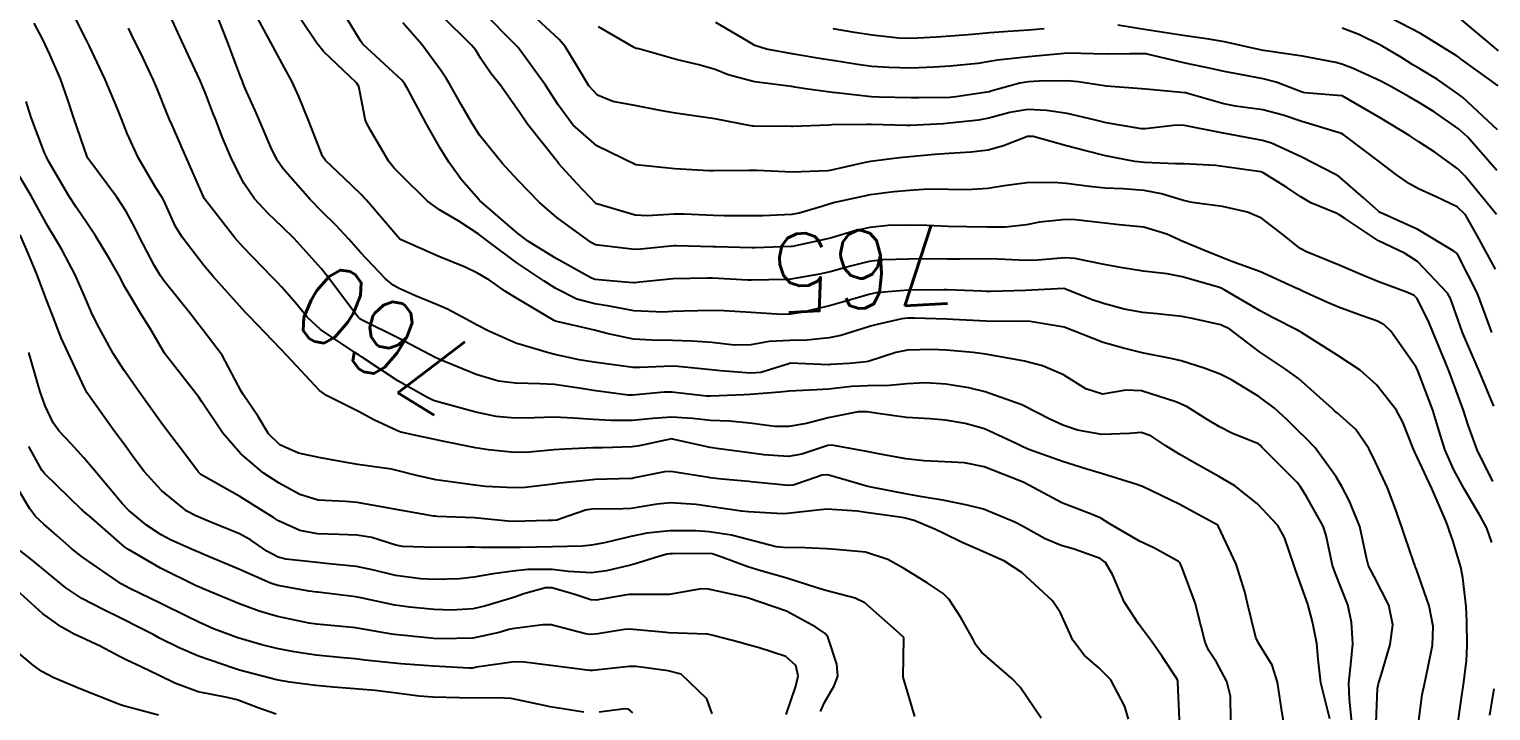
# Model space of a CAD drawing. Header units: metres. Extents: x 318500 to 325275, y 7408834 to 7428799.
# Drawn here: x 323191.3 to 323266, y 7421426.3 to 7421461.1 of the extents above; entities that cross this region are included whole.
import ezdxf
from ezdxf.enums import TextEntityAlignment as Align

# ---------------------------------------------------------------- set-up
doc = ezdxf.new("R2010")
doc.units = ezdxf.units.M
doc.header["$MEASUREMENT"] = 0
for name, color, linetype in [('Cotas', 45, 'Continuous'), ('Curvas de Nivel 1m', 11, 'Continuous'), ('Curvas de Nivel 5m', 15, 'Continuous'), ('Vias Primárias', 230, 'Continuous')]:
    doc.layers.add(name, color=color, linetype=linetype)
doc.styles.add('Style-STANDARD', font='STANDARD.shx')

msp = doc.modelspace()

# ---------------------------------------------------------------- linework, layer by layer
at = {"layer": 'Curvas de Nivel 1m', "flags": 128}
for points, elevation in [([(323252.69, 7421425.752), (323252.67, 7421427.011), (323252.486, 7421427.755), (323251.95, 7421428.733), (323251.552, 7421429.362), (323251.374, 7421429.769), (323251.179, 7421430.565), (323250.866, 7421431.777), (323250.162, 7421433.644), (323250.107, 7421433.789), (323250.073, 7421433.842), (323250.021, 7421433.89), (323248.784, 7421434.566), (323248.031, 7421434.926), (323246.482, 7421435.836), (323246.044, 7421436.1), (323245.602, 7421436.291), (323244.055, 7421436.89), (323242.154, 7421437.899), (323242.071, 7421437.94), (323241.998, 7421437.974), (323240.082, 7421438.722), (323239.085, 7421438.935), (323238.085, 7421438.978), (323237.028, 7421439.024), (323236.087, 7421439.13), (323234.689, 7421439.396), (323234.093, 7421439.512), (323232.297, 7421439.827), (323232.097, 7421439.808), (323230.77, 7421439.37), (323230.088, 7421439.247), (323228.822, 7421439.34), (323228.09, 7421439.441), (323226.554, 7421439.642), (323226.094, 7421439.718), (323224.164, 7421440.139), (323224.11, 7421440.15), (323224.044, 7421440.141), (323222.457, 7421439.794), (323222.094, 7421439.744), (323220.576, 7421439.7), (323220.092, 7421439.687), (323218.668, 7421439.634), (323218.091, 7421439.591), (323216.85, 7421439.471), (323216.088, 7421439.461), (323214.754, 7421439.596), (323214.091, 7421439.696), (323212.33, 7421440.054), (323212.097, 7421440.104), (323211.133, 7421440.305), (323210.287, 7421440.503), (323210.102, 7421440.567), (323208.899, 7421441.129), (323208.112, 7421441.545), (323206.475, 7421442.366), (323206.124, 7421442.63), (323204.47, 7421444.395), (323204.155, 7421444.735), (323202.527, 7421446.425), (323202.354, 7421446.6), (323202.184, 7421446.791), (323200.691, 7421448.445), (323200.208, 7421449.016), (323199.101, 7421450.467), (323198.773, 7421451.009), (323198.247, 7421452.151), (323198.145, 7421452.377), (323198.089, 7421452.482), (323197.757, 7421452.988), (323196.873, 7421454.501), (323196.299, 7421455.755), (323196.008, 7421456.513), (323195.802, 7421457.029), (323195.168, 7421458.522), (323194.356, 7421460.257), (323194.219, 7421460.532), (323194.07, 7421460.828), (323193.219, 7421462.552)], 759), ([(323257.75, 7421425.845), (323257.292, 7421427.69), (323257.156, 7421428.896), (323257.078, 7421429.693), (323256.871, 7421430.803), (323256.63, 7421431.7), (323256.015, 7421433.407), (323255.909, 7421433.712), (323255.435, 7421435.12), (323255.097, 7421435.724), (323254.056, 7421436.833), (323252.887, 7421437.752), (323252.077, 7421438.234), (323251.067, 7421438.793), (323250.093, 7421439.347), (323249.363, 7421439.801), (323248.602, 7421440.31), (323248.107, 7421440.475), (323247.506, 7421440.426), (323246.105, 7421440.385), (323244.852, 7421440.604), (323244.11, 7421440.853), (323243.404, 7421441.172), (323242.119, 7421441.848), (323242.015, 7421441.901), (323240.13, 7421442.564), (323239.297, 7421442.768), (323238.135, 7421442.944), (323237.086, 7421443.016), (323236.135, 7421442.96), (323235.249, 7421442.873), (323234.133, 7421442.859), (323233.321, 7421442.824), (323232.13, 7421442.687), (323231.514, 7421442.655), (323230.128, 7421442.591), (323229.654, 7421442.537), (323228.125, 7421442.42), (323227.801, 7421442.409), (323226.123, 7421442.331), (323225.899, 7421442.338), (323224.126, 7421442.534), (323223.737, 7421442.533), (323222.123, 7421442.383), (323221.896, 7421442.391), (323220.127, 7421442.632), (323219.622, 7421442.704), (323218.131, 7421442.924), (323217.386, 7421442.972), (323216.131, 7421442.992), (323215.277, 7421443.109), (323214.137, 7421443.436), (323212.22, 7421444.227), (323212.149, 7421444.257), (323212.064, 7421444.301), (323210.165, 7421445.299), (323208.305, 7421446.221), (323208.179, 7421446.297), (323208.116, 7421446.351), (323207.862, 7421446.674), (323206.598, 7421448.366), (323206.207, 7421448.854), (323204.826, 7421450.394), (323204.236, 7421450.977), (323203.498, 7421451.667), (323202.809, 7421452.422), (323202.262, 7421453.222), (323201.644, 7421454.436), (323201.157, 7421455.587), (323200.821, 7421456.452), (323200.681, 7421456.821), (323200.323, 7421457.771), (323200.027, 7421458.463), (323199.753, 7421459.052), (323199.083, 7421460.473), (323198.383, 7421461.997)], 761), ([(323258.878, 7421425.67), (323258.753, 7421426.846), (323258.728, 7421427.672), (323258.835, 7421428.788), (323258.918, 7421429.67), (323258.864, 7421430.783), (323258.672, 7421431.673), (323258.014, 7421433.307), (323257.883, 7421433.682), (323257.567, 7421435.219), (323257.403, 7421435.69), (323256.555, 7421437.21), (323256.242, 7421437.707), (323256.073, 7421437.921), (323254.283, 7421439.737), (323254.193, 7421439.831), (323254.102, 7421439.895), (323252.784, 7421440.431), (323252.11, 7421440.763), (323251.489, 7421441.145), (323250.457, 7421441.785), (323250.122, 7421441.942), (323249.88, 7421442.038), (323248.132, 7421442.608), (323247.32, 7421442.641), (323246.129, 7421442.432), (323245.275, 7421442.711), (323244.143, 7421443.425), (323243.073, 7421443.886), (323242.153, 7421444.126), (323241.881, 7421444.175), (323240.158, 7421444.481), (323239.526, 7421444.563), (323238.161, 7421444.683), (323237.404, 7421444.718), (323236.161, 7421444.685), (323235.574, 7421444.571), (323234.152, 7421444.107), (323234.064, 7421444.089), (323233.186, 7421444.014), (323232.229, 7421443.949), (323232.149, 7421443.946), (323230.19, 7421444.019), (323230.149, 7421444.012), (323228.671, 7421443.546), (323228.141, 7421443.504), (323226.611, 7421443.635), (323226.144, 7421443.679), (323224.428, 7421443.854), (323224.146, 7421443.866), (323222.502, 7421443.799), (323222.145, 7421443.807), (323220.283, 7421444.053), (323220.148, 7421444.077), (323219.386, 7421444.201), (323218.154, 7421444.466), (323217.829, 7421444.549), (323216.162, 7421445.038), (323214.781, 7421445.65), (323214.176, 7421445.973), (323213.616, 7421446.278), (323212.667, 7421446.775), (323212.187, 7421446.992), (323211.031, 7421447.472), (323210.195, 7421447.831), (323209.882, 7421448.01), (323209.501, 7421448.33), (323208.22, 7421449.68), (323207.627, 7421450.359), (323206.954, 7421451.083), (323206.244, 7421451.775), (323205.639, 7421452.386), (323204.273, 7421453.954), (323203.959, 7421454.405), (323203.634, 7421455.066), (323203.061, 7421456.419), (323202.835, 7421456.942), (323202.326, 7421458.068), (323202.222, 7421458.325), (323202.182, 7421458.432), (323202.094, 7421458.673), (323201.428, 7421460.444), (323200.795, 7421462.043)], 762), ([(323260.123, 7421425.657), (323260.193, 7421427.4), (323260.234, 7421427.656), (323260.364, 7421428.074), (323260.84, 7421429.647), (323260.965, 7421430.655), (323260.771, 7421431.648), (323260.012, 7421433.112), (323259.725, 7421433.663), (323259.615, 7421434.073), (323259.29, 7421435.667), (323258.736, 7421436.997), (323258.381, 7421437.677), (323258.078, 7421438.211), (323256.994, 7421439.697), (323256.555, 7421440.154), (323256.109, 7421440.575), (323255.545, 7421441.15), (323254.923, 7421441.728), (323254.129, 7421442.326), (323252.717, 7421443.179), (323252.145, 7421443.456), (323251.333, 7421443.772), (323250.155, 7421444.142), (323249.717, 7421444.236), (323248.161, 7421444.55), (323247.21, 7421444.784), (323246.169, 7421445.086), (323244.18, 7421445.87), (323242.44, 7421446.154), (323242.183, 7421446.166), (323241.926, 7421446.159), (323240.183, 7421446.171), (323238.49, 7421446.252), (323238.183, 7421446.264), (323236.532, 7421446.324), (323236.183, 7421446.322), (323235.881, 7421446.285), (323234.626, 7421445.996), (323234.272, 7421445.906), (323234.178, 7421445.876), (323232.763, 7421445.429), (323232.169, 7421445.313), (323231.021, 7421445.194), (323230.167, 7421445.187), (323229.104, 7421445.133), (323228.163, 7421444.961), (323227.316, 7421444.94), (323226.165, 7421445.078), (323225.146, 7421445.145), (323224.166, 7421445.188), (323223.121, 7421445.195), (323222.166, 7421445.253), (323220.808, 7421445.543), (323220.173, 7421445.701), (323218.243, 7421446.155), (323218.179, 7421446.174), (323218.08, 7421446.221), (323216.191, 7421447.34), (323215.632, 7421447.686), (323214.803, 7421448.261), (323214.205, 7421448.627), (323213.561, 7421448.929), (323212.218, 7421449.479), (323210.291, 7421450.319), (323210.231, 7421450.365), (323208.522, 7421452.346), (323208.396, 7421452.482), (323208.263, 7421452.622), (323207.38, 7421453.476), (323206.429, 7421454.378), (323206.283, 7421454.599), (323205.575, 7421456.387), (323205.067, 7421457.648), (323204.729, 7421458.396), (323204.341, 7421459.122), (323203.634, 7421460.411), (323202.733, 7421462.077)], 763), ([(323266.124, 7421441.827), (323265.39, 7421443.588), (323264.778, 7421444.986), (323264.524, 7421445.597), (323264.19, 7421446.559), (323263.923, 7421447.33), (323263.758, 7421447.607), (323262.224, 7421449.224), (323261.558, 7421449.64), (323260.239, 7421450.273), (323258.502, 7421451.432), (323258.259, 7421451.594), (323258.072, 7421451.683), (323256.785, 7421452.222), (323256.268, 7421452.516), (323255.552, 7421453), (323254.378, 7421453.739), (323254.281, 7421453.785), (323254.223, 7421453.799), (323252.285, 7421454.08), (323251.927, 7421454.123), (323250.286, 7421454.207), (323249.87, 7421454.212), (323248.287, 7421454.271), (323247.783, 7421454.33), (323246.292, 7421454.62), (323245.281, 7421454.87), (323244.299, 7421455.137), (323242.589, 7421455.613), (323242.306, 7421455.604), (323241.082, 7421455.128), (323240.295, 7421454.915), (323239.423, 7421454.803), (323238.292, 7421454.732), (323237.572, 7421454.68), (323236.289, 7421454.571), (323235.752, 7421454.521), (323234.285, 7421454.331), (323234.005, 7421454.283), (323232.888, 7421454.021), (323232.279, 7421453.883), (323232.1, 7421453.854), (323230.277, 7421453.793), (323228.491, 7421453.865), (323228.278, 7421453.869), (323228.06, 7421453.865), (323226.277, 7421453.852), (323226.02, 7421453.857), (323224.278, 7421453.956), (323222.28, 7421454.16), (323220.294, 7421455.132), (323219.069, 7421456.209), (323218.325, 7421457.22), (323217.667, 7421458.227), (323216.358, 7421460.036), (323216.268, 7421460.15), (323216.182, 7421460.243), (323214.387, 7421462.068)], 768), ([(323266.021, 7421445.582), (323265.937, 7421445.828), (323265.3, 7421447.589), (323264.308, 7421449.52), (323264.263, 7421449.6), (323264.231, 7421449.64), (323264.093, 7421449.741), (323262.248, 7421450.863), (323260.473, 7421451.657), (323260.323, 7421451.721), (323260.261, 7421451.767), (323259.47, 7421452.466), (323258.278, 7421453.52), (323258.186, 7421453.589), (323258.011, 7421453.684), (323256.293, 7421454.576), (323254.775, 7421455.261), (323254.305, 7421455.409), (323252.405, 7421455.759), (323252.31, 7421455.776), (323252.294, 7421455.777), (323250.316, 7421456.17), (323249.922, 7421456.189), (323248.313, 7421456), (323248.129, 7421456.006), (323246.317, 7421456.313), (323245.705, 7421456.464), (323244.324, 7421456.79), (323243.272, 7421456.94), (323242.326, 7421456.982), (323241.394, 7421456.839), (323240.319, 7421456.548), (323239.797, 7421456.448), (323238.315, 7421456.284), (323238.008, 7421456.261), (323236.313, 7421456.171), (323236.129, 7421456.166), (323234.313, 7421456.222), (323234.092, 7421456.224), (323232.312, 7421456.196), (323232.154, 7421456.191), (323230.311, 7421456.127), (323230.247, 7421456.125), (323228.311, 7421456.138), (323228.248, 7421456.143), (323226.316, 7421456.51), (323225.848, 7421456.586), (323224.32, 7421456.798), (323223.536, 7421456.934), (323222.325, 7421457.168), (323221.105, 7421457.402), (323220.333, 7421457.729), (323219.891, 7421458.197), (323219.315, 7421459.171), (323218.671, 7421460.215), (323218.365, 7421460.572), (323216.565, 7421462.238)], 769), ([(323250.062, 7421425.788), (323249.99, 7421427.738), (323249.985, 7421427.789), (323249.972, 7421427.821), (323249.941, 7421427.875), (323249.189, 7421429.038), (323248.638, 7421429.81), (323247.973, 7421430.707), (323247.246, 7421431.827), (323246.658, 7421433.186), (323246.292, 7421433.837), (323246.022, 7421434.045), (323244.682, 7421434.516), (323244.028, 7421434.71), (323243.201, 7421435.051), (323242.038, 7421435.697), (323241.649, 7421435.904), (323240.05, 7421436.554), (323239.214, 7421436.771), (323238.056, 7421436.998), (323236.812, 7421437.216), (323236.06, 7421437.344), (323234.399, 7421437.663), (323234.066, 7421437.739), (323233.16, 7421438.014), (323232.074, 7421438.312), (323231.814, 7421438.294), (323231.076, 7421438.045), (323230.327, 7421437.795), (323230.066, 7421437.77), (323228.186, 7421437.961), (323228.068, 7421437.975), (323226.682, 7421438.101), (323226.071, 7421438.16), (323226.011, 7421438.171), (323224.075, 7421438.485), (323223.747, 7421438.471), (323222.228, 7421438.158), (323222.095, 7421438.134), (323222.07, 7421438.129), (323220.185, 7421438.072), (323220.068, 7421438.065), (323218.396, 7421437.884), (323218.064, 7421437.836), (323216.629, 7421437.664), (323216.061, 7421437.646), (323214.599, 7421437.725), (323214.063, 7421437.784), (323212.324, 7421438.03), (323212.067, 7421438.068), (323211.007, 7421438.306), (323210.073, 7421438.544), (323209.797, 7421438.602), (323208.077, 7421438.843), (323207.488, 7421438.947), (323206.082, 7421439.197), (323205.05, 7421439.421), (323204.092, 7421439.854), (323203.511, 7421440.409), (323202.987, 7421441.295), (323202.215, 7421442.429), (323202.122, 7421442.586), (323201.157, 7421444.44), (323200.163, 7421445.719), (323199.839, 7421446.127), (323199.592, 7421446.459), (323198.196, 7421448.196), (323197.994, 7421448.483), (323197.692, 7421449.004), (323196.912, 7421450.5), (323196.684, 7421450.953), (323196.243, 7421451.778), (323195.761, 7421452.515), (323194.28, 7421454.5), (323194.263, 7421454.53), (323194.247, 7421454.564), (323193.572, 7421456.541), (323193.26, 7421457.487), (323192.884, 7421458.552), (323192.349, 7421459.804), (323191.981, 7421460.566), (323191.543, 7421461.402)], 758), ([(323262.277, 7421425.624), (323262.473, 7421427.081), (323262.583, 7421427.62), (323262.764, 7421428.434), (323262.991, 7421429.615), (323263.029, 7421430.56), (323262.829, 7421431.617), (323262.171, 7421433.474), (323262.115, 7421433.629), (323262.092, 7421433.7), (323262.023, 7421433.882), (323261.576, 7421435.178), (323261.428, 7421435.639), (323261.092, 7421436.607), (323260.698, 7421437.651), (323260.09, 7421438.963), (323259.739, 7421439.664), (323259.079, 7421440.64), (323258.118, 7421441.478), (323258.005, 7421441.568), (323257.878, 7421441.684), (323256.143, 7421443.244), (323255.488, 7421443.72), (323254.163, 7421444.602), (323252.638, 7421445.755), (323252.182, 7421445.981), (323250.709, 7421446.306), (323250.186, 7421446.4), (323248.93, 7421446.551), (323248.188, 7421446.616), (323247.233, 7421446.786), (323246.192, 7421447.064), (323245.606, 7421447.261), (323244.2, 7421447.829), (323244.161, 7421447.832), (323242.198, 7421447.737), (323240.424, 7421447.691), (323240.198, 7421447.691), (323239.975, 7421447.701), (323238.198, 7421447.771), (323238.02, 7421447.774), (323236.198, 7421447.748), (323234.574, 7421447.618), (323234.195, 7421447.54), (323233.503, 7421447.321), (323232.189, 7421446.945), (323230.744, 7421446.61), (323230.185, 7421446.519), (323229.742, 7421446.507), (323228.185, 7421446.608), (323226.791, 7421446.706), (323226.186, 7421446.723), (323224.74, 7421446.686), (323224.185, 7421446.661), (323223.695, 7421446.635), (323222.185, 7421446.7), (323220.938, 7421446.929), (323220.189, 7421447.06), (323219.275, 7421447.288), (323218.196, 7421447.838), (323217.594, 7421448.226), (323216.214, 7421449.159), (323214.733, 7421450.262), (323214.236, 7421450.639), (323213.245, 7421451.285), (323212.253, 7421451.856), (323211.641, 7421452.306), (323210.273, 7421453.647), (323209.943, 7421453.992), (323209.673, 7421454.329), (323208.754, 7421455.892), (323208.503, 7421456.347), (323208.454, 7421456.49), (323208.319, 7421457.213), (323208.131, 7421458.156), (323208.008, 7421458.355), (323206.353, 7421459.931), (323205.986, 7421460.384), (323205.15, 7421461.621)], 764), ([(323266.033, 7421434.865), (323265.769, 7421435.583), (323265.441, 7421436.194), (323264.61, 7421437.595), (323264.084, 7421438.564), (323263.632, 7421439.607), (323263.269, 7421440.77), (323263.008, 7421441.617), (323262.312, 7421443.463), (323262.242, 7421443.629), (323262.153, 7421443.818), (323260.861, 7421445.65), (323260.518, 7421445.989), (323260.185, 7421446.168), (323259.406, 7421446.45), (323258.192, 7421446.88), (323257.636, 7421447.13), (323256.354, 7421447.708), (323256.201, 7421447.78), (323256.071, 7421447.842), (323254.214, 7421448.69), (323252.75, 7421449.227), (323252.225, 7421449.421), (323251.346, 7421449.773), (323250.237, 7421450.248), (323249.424, 7421450.621), (323248.247, 7421450.973), (323246.981, 7421451.101), (323246.25, 7421451.174), (323244.761, 7421451.354), (323244.252, 7421451.366), (323242.918, 7421451.222), (323242.248, 7421451.101), (323241.182, 7421450.975), (323240.246, 7421450.975), (323239.194, 7421450.988), (323238.246, 7421451.005), (323237.149, 7421451.064), (323236.247, 7421451.082), (323235.181, 7421451.055), (323234.244, 7421450.962), (323233.471, 7421450.782), (323232.236, 7421450.417), (323231.932, 7421450.337), (323230.605, 7421450.054), (323230.297, 7421449.99), (323230.229, 7421449.982), (323228.389, 7421449.917), (323228.228, 7421449.919), (323226.362, 7421449.974), (323226.228, 7421449.977), (323224.345, 7421450.021), (323224.228, 7421450.016), (323222.54, 7421449.842), (323222.225, 7421449.839), (323220.362, 7421450.054), (323220.228, 7421450.079), (323219.997, 7421450.193), (323218.249, 7421451.461), (323217.361, 7421452.229), (323216.271, 7421453.367), (323215.852, 7421453.822), (323215.457, 7421454.252), (323214.301, 7421455.673), (323213.917, 7421456.276), (323213.369, 7421457.24), (323212.77, 7421458.294), (323212.609, 7421458.562), (323212.347, 7421458.96), (323211.352, 7421460.31), (323210.377, 7421461.426)], 766), ([(323266.076, 7421437.974), (323265.281, 7421439.588), (323264.804, 7421440.902), (323264.578, 7421441.595), (323264.138, 7421442.82), (323263.842, 7421443.605), (323263.626, 7421444.14), (323263.019, 7421445.617), (323262.768, 7421446.203), (323262.197, 7421447.337), (323262.055, 7421447.488), (323261.72, 7421447.637), (323260.208, 7421448.201), (323259.307, 7421448.576), (323258.22, 7421449.034), (323256.554, 7421449.705), (323256.233, 7421449.89), (323255.426, 7421450.539), (323254.255, 7421451.431), (323253.538, 7421451.747), (323252.263, 7421452.024), (323250.708, 7421452.227), (323250.265, 7421452.333), (323249.148, 7421452.686), (323248.27, 7421452.84), (323247.175, 7421452.927), (323246.271, 7421452.971), (323245.464, 7421453.044), (323244.273, 7421453.206), (323243.645, 7421453.251), (323242.273, 7421453.245), (323241.101, 7421453.082), (323240.27, 7421452.949), (323239.217, 7421452.884), (323238.269, 7421452.893), (323237.224, 7421452.92), (323236.269, 7421452.855), (323235.478, 7421452.778), (323234.266, 7421452.626), (323232.464, 7421452.229), (323232.261, 7421452.175), (323231.796, 7421452.037), (323230.626, 7421451.683), (323230.253, 7421451.62), (323228.771, 7421451.556), (323228.252, 7421451.549), (323226.805, 7421451.548), (323226.252, 7421451.563), (323224.751, 7421451.634), (323224.252, 7421451.634), (323222.859, 7421451.546), (323222.251, 7421451.59), (323220.287, 7421452.162), (323220.26, 7421452.17), (323220.236, 7421452.19), (323219.266, 7421453.201), (323218.354, 7421454.219), (323218.281, 7421454.306), (323216.755, 7421456.236), (323216.319, 7421456.873), (323215.347, 7421458.255), (323214.899, 7421458.815), (323214.353, 7421459.619), (323214.105, 7421460.021), (323213.896, 7421460.277), (323212.382, 7421461.774)], 767), ([(323266.26, 7421451.625), (323264.655, 7421453.596), (323264.285, 7421453.962), (323263.115, 7421454.801), (323262.305, 7421455.33), (323261.835, 7421455.637), (323260.323, 7421456.56), (323258.375, 7421457.68), (323258.34, 7421457.69), (323256.474, 7421457.841), (323256.342, 7421457.872), (323255.001, 7421458.384), (323254.348, 7421458.558), (323253.353, 7421458.747), (323252.352, 7421458.936), (323251.672, 7421459.089), (323250.356, 7421459.362), (323249.993, 7421459.433), (323248.416, 7421459.819), (323248.36, 7421459.831), (323247.527, 7421459.828), (323246.378, 7421459.821), (323246.36, 7421459.825), (323246.343, 7421459.823), (323244.36, 7421459.87), (323242.358, 7421459.674), (323240.76, 7421459.512), (323240.355, 7421459.442), (323239.764, 7421459.339), (323238.353, 7421459.204), (323237.538, 7421459.148), (323236.351, 7421459.102), (323235.213, 7421459.129), (323234.352, 7421459.191), (323233.621, 7421459.28), (323232.355, 7421459.485), (323231.881, 7421459.563), (323230.358, 7421459.822), (323228.956, 7421460.074), (323228.363, 7421460.259), (323227.945, 7421460.508), (323226.38, 7421461.429)], 771), ([(323243.151, 7421461.115), (323242.377, 7421461.049), (323241.308, 7421460.979), (323240.375, 7421460.908), (323239.486, 7421460.821), (323238.372, 7421460.738), (323237.647, 7421460.685), (323236.369, 7421460.611), (323235.725, 7421460.631), (323234.372, 7421460.79), (323233.461, 7421460.927), (323232.376, 7421461.112)], 772), ([(323266.284, 7421453.87), (323264.776, 7421455.595), (323264.316, 7421456.006), (323263.074, 7421456.873), (323262.336, 7421457.335), (323261.81, 7421457.638), (323260.863, 7421458.17), (323260.348, 7421458.443), (323258.948, 7421459.081), (323258.356, 7421459.306), (323258.059, 7421459.387), (323256.36, 7421459.71), (323254.364, 7421460.003), (323254.039, 7421460.069), (323252.37, 7421460.45), (323251.56, 7421460.584), (323250.374, 7421460.746), (323249.264, 7421460.919), (323248.379, 7421461.068), (323246.924, 7421461.293)], 772), ([(323266.316, 7421455.956), (323264.545, 7421457.598), (323264.342, 7421457.76), (323263.251, 7421458.518), (323262.354, 7421459.063), (323261.995, 7421459.274), (323261.408, 7421459.644), (323260.369, 7421460.251), (323259.233, 7421460.815), (323258.382, 7421461.153)], 773), ([(323266.346, 7421458.204), (323264.415, 7421459.599), (323264.361, 7421459.638), (323264.255, 7421459.708), (323262.379, 7421460.872), (323260.873, 7421461.653)], 774), ([(323247.454, 7421425.825), (323247.272, 7421426.474), (323246.552, 7421427.834), (323245.946, 7421428.448), (323245.194, 7421429.093), (323244.621, 7421429.86), (323243.981, 7421431.266), (323243.582, 7421431.876), (323242.011, 7421433.319), (323241.125, 7421433.909), (323240.025, 7421434.397), (323238.956, 7421434.862), (323238.034, 7421435.319), (323237.6, 7421435.52), (323236.513, 7421435.973), (323236.042, 7421436.101), (323235.893, 7421436.13), (323234.046, 7421436.382), (323233.601, 7421436.452), (323232.048, 7421436.562), (323231.569, 7421436.516), (323230.044, 7421436.332), (323229.781, 7421436.325), (323228.045, 7421436.416), (323227.679, 7421436.452), (323226.049, 7421436.7), (323225.375, 7421436.796), (323224.051, 7421436.881), (323223.378, 7421436.819), (323222.047, 7421436.602), (323221.639, 7421436.573), (323220.046, 7421436.566), (323219.723, 7421436.517), (323218.827, 7421436.202), (323218.243, 7421436.003), (323218.038, 7421435.982), (323217.8, 7421435.976), (323216.037, 7421435.935), (323215.74, 7421435.947), (323214.038, 7421436.117), (323212.135, 7421436.193), (323212.039, 7421436.196), (323211.948, 7421436.2), (323211.394, 7421436.3), (323210.043, 7421436.546), (323209.773, 7421436.595), (323208.048, 7421436.906), (323207.452, 7421436.953), (323206.05, 7421437.027), (323205.12, 7421437.318), (323204.062, 7421437.882), (323203.25, 7421438.412), (323202.085, 7421439.4), (323201.176, 7421440.439), (323200.116, 7421442.041), (323199.951, 7421442.286), (323199.819, 7421442.455), (323198.605, 7421444.012), (323198.241, 7421444.479), (323198.203, 7421444.531), (323198.151, 7421444.624), (323197.47, 7421445.798), (323197.033, 7421446.497), (323196.191, 7421447.898), (323195.862, 7421448.513), (323195.415, 7421449.315), (323194.679, 7421450.526), (323194.237, 7421451.196), (323193.696, 7421451.99), (323193.34, 7421452.544), (323192.277, 7421454.349), (323192.167, 7421454.562), (323192.073, 7421454.774), (323191.395, 7421456.574), (323191.133, 7421457.392)], 757), ([(323243.005, 7421425.884), (323241.933, 7421427.467), (323241.502, 7421427.904), (323239.953, 7421429.249), (323239.661, 7421429.628), (323239.508, 7421429.927), (323238.89, 7421431.022), (323238.295, 7421431.945), (323237.994, 7421432.248), (323237.178, 7421432.787), (323236.013, 7421433.506), (323235.164, 7421433.989), (323234.024, 7421434.363), (323232.503, 7421434.501), (323232.025, 7421434.526), (323230.573, 7421434.6), (323230.025, 7421434.591), (323229.451, 7421434.64), (323228.029, 7421435.013), (323227.178, 7421435.239), (323226.033, 7421435.404), (323225.359, 7421435.446), (323224.033, 7421435.46), (323222.842, 7421435.341), (323222.03, 7421435.156), (323220.687, 7421434.84), (323220.025, 7421434.716), (323219.55, 7421434.67), (323218.024, 7421434.627), (323216.399, 7421434.609), (323216.024, 7421434.602), (323214.361, 7421434.602), (323214.023, 7421434.615), (323213.672, 7421434.625), (323212.023, 7421434.598), (323210.359, 7421434.651), (323210.024, 7421434.714), (323208.795, 7421435.106), (323208.029, 7421435.235), (323207.129, 7421435.259), (323206.029, 7421435.299), (323205.117, 7421435.47), (323204.036, 7421435.959), (323203.765, 7421436.132), (323203.338, 7421436.411), (323202.052, 7421437.2), (323200.339, 7421438.174), (323200.068, 7421438.331), (323199.933, 7421438.452), (323199.138, 7421439.517), (323198.412, 7421440.475), (323198.274, 7421440.658), (323198.096, 7421440.892), (323196.946, 7421442.498), (323196.137, 7421443.645), (323195.589, 7421444.516), (323194.862, 7421445.824), (323194.512, 7421446.527), (323194.181, 7421447.296), (323193.635, 7421448.538), (323192.97, 7421449.797), (323192.526, 7421450.556), (323192.409, 7421450.735), (323192.235, 7421451.027), (323191.697, 7421452.021), (323191.386, 7421452.573), (323190.278, 7421454.434)], 756), ([(323231.725, 7421426.221), (323231.92, 7421426.676), (323232.418, 7421427.537), (323232.603, 7421428.02), (323232.555, 7421428.63), (323232.106, 7421430.028), (323231.963, 7421430.199), (323231.484, 7421430.521), (323229.979, 7421431.341), (323228.052, 7421432.016), (323227.989, 7421432.034), (323227.795, 7421432.083), (323225.995, 7421432.472), (323225.628, 7421432.483), (323223.991, 7421432.203), (323223.933, 7421432.198), (323221.991, 7421432.203), (323221.952, 7421432.199), (323221.733, 7421432.164), (323220.265, 7421431.907), (323219.986, 7421431.928), (323219.175, 7421432.198), (323217.995, 7421432.532), (323217.674, 7421432.536), (323216.567, 7421432.231), (323216.144, 7421432.082), (323215.987, 7421432.031), (323214.62, 7421431.621), (323213.978, 7421431.471), (323212.867, 7421431.391), (323211.977, 7421431.429), (323210.74, 7421431.547), (323209.98, 7421431.659), (323208.316, 7421432.014), (323207.986, 7421432.072), (323206.044, 7421432.315), (323205.989, 7421432.324), (323205.594, 7421432.376), (323203.994, 7421432.66), (323203.619, 7421432.782), (323202.006, 7421433.5), (323200.222, 7421434.243), (323200.018, 7421434.328), (323199.733, 7421434.454), (323198.537, 7421434.984), (323198.028, 7421435.244), (323197.281, 7421435.74), (323196.371, 7421436.505), (323196.045, 7421436.844), (323194.64, 7421438.524), (323194.077, 7421439.184), (323193.435, 7421439.892), (323192.826, 7421440.549), (323192.52, 7421440.977), (323192.109, 7421441.84), (323191.918, 7421442.364), (323191.854, 7421442.564), (323191.728, 7421442.964), (323191.274, 7421444.573)], 754), ([(323229.977, 7421426.059), (323230.466, 7421427.518), (323230.583, 7421428.05), (323230.47, 7421428.576), (323229.95, 7421429.025), (323228.543, 7421429.485), (323227.956, 7421429.646), (323227.619, 7421429.747), (323226.246, 7421430.106), (323225.961, 7421430.171), (323225.895, 7421430.177), (323223.962, 7421430.246), (323223.838, 7421430.256), (323221.964, 7421430.425), (323221.712, 7421430.415), (323220.344, 7421430.184), (323219.96, 7421430.152), (323219.72, 7421430.192), (323217.967, 7421430.656), (323217.532, 7421430.651), (323215.963, 7421430.445), (323215.796, 7421430.409), (323215.3, 7421430.25), (323213.957, 7421429.975), (323212.312, 7421429.931), (323211.957, 7421429.949), (323211.64, 7421429.978), (323209.958, 7421430.156), (323209.814, 7421430.178), (323208.853, 7421430.337), (323207.962, 7421430.488), (323207.806, 7421430.508), (323205.965, 7421430.688), (323205.603, 7421430.738), (323203.97, 7421431.082), (323203.034, 7421431.354), (323201.98, 7421431.733), (323200.273, 7421432.447), (323199.992, 7421432.575), (323199.78, 7421432.666), (323198.006, 7421433.549), (323196.362, 7421434.505), (323196.156, 7421434.643), (323196.022, 7421434.751), (323194.352, 7421436.212), (323194.039, 7421436.478), (323194.013, 7421436.504), (323193.98, 7421436.531), (323192.067, 7421438.386), (323191.933, 7421438.562), (323191.269, 7421439.76)], 753), ([(323226.188, 7421426.106), (323225.921, 7421426.859), (323224.599, 7421428.123), (323223.942, 7421428.297), (323222.307, 7421428.518), (323221.944, 7421428.525), (323220.073, 7421428.32), (323219.941, 7421428.314), (323219.805, 7421428.328), (323217.944, 7421428.567), (323216.47, 7421428.757), (323215.945, 7421428.744), (323214.153, 7421428.478), (323213.942, 7421428.44), (323213.777, 7421428.436), (323211.942, 7421428.532), (323210.284, 7421428.655), (323209.944, 7421428.685), (323208.449, 7421428.847), (323207.946, 7421428.904), (323207.337, 7421428.966), (323205.947, 7421429.094), (323204.826, 7421429.264), (323203.95, 7421429.443), (323203.169, 7421429.628), (323201.955, 7421429.978), (323200.71, 7421430.442), (323199.965, 7421430.778), (323199.355, 7421431.073), (323197.979, 7421431.753), (323196.437, 7421432.503), (323195.994, 7421432.752), (323195.32, 7421433.197), (323194.014, 7421434.109), (323193.476, 7421434.538), (323192.697, 7421435.221), (323192.032, 7421435.798), (323191.634, 7421436.166), (323191.317, 7421436.571), (323190.215, 7421438.441)], 752), ([(323219.624, 7421426.193), (323217.914, 7421426.459), (323217.609, 7421426.52), (323215.92, 7421426.879), (323215.254, 7421426.916), (323213.92, 7421426.907), (323213.277, 7421426.919), (323211.92, 7421426.944), (323211.22, 7421427.001), (323209.923, 7421427.176), (323208.973, 7421427.285), (323207.925, 7421427.381), (323206.829, 7421427.458), (323205.928, 7421427.545), (323204.603, 7421427.717), (323203.931, 7421427.83), (323202.031, 7421428.337), (323201.939, 7421428.365), (323201.737, 7421428.432), (323199.946, 7421429.051), (323198.953, 7421429.468), (323197.955, 7421429.972), (323197.619, 7421430.147), (323196.947, 7421430.495), (323195.967, 7421430.981), (323195.068, 7421431.425), (323193.982, 7421431.996), (323193.164, 7421432.542), (323192.004, 7421433.491), (323191.418, 7421433.976), (323190.641, 7421434.581)], 751), ([(323197.903, 7421426.039), (323196.101, 7421426.507), (323195.911, 7421426.57), (323195.819, 7421426.603), (323193.922, 7421427.352), (323192.545, 7421427.937), (323191.936, 7421428.263), (323191.511, 7421428.566), (323190.654, 7421429.286)], 749), ([(323265.917, 7421426.026), (323266.138, 7421427.376)], 766), ([(323222.142, 7421426.157), (323221.913, 7421426.334), (323221.719, 7421426.357), (323220.412, 7421426.182)], 751)]:
    msp.add_lwpolyline(points, dxfattribs=dict(at, elevation=elevation))
at = {"layer": 'Curvas de Nivel 5m', "flags": 128}
for points, elevation in [([(323264.289, 7421425.596), (323264.495, 7421427.031), (323264.578, 7421427.594), (323264.734, 7421428.81), (323264.767, 7421429.592), (323264.746, 7421430.824), (323264.714, 7421431.593), (323264.548, 7421433.059), (323264.44, 7421433.596), (323264.034, 7421434.956), (323263.864, 7421435.428), (323263.809, 7421435.603), (323263.685, 7421435.966), (323262.965, 7421437.617), (323262.098, 7421439.473), (323262.031, 7421439.631), (323261.487, 7421441.013), (323261.144, 7421441.645), (323260.139, 7421442.922), (323259.291, 7421443.669), (323258.161, 7421444.413), (323256.303, 7421445.583), (323256.179, 7421445.663), (323256.091, 7421445.711), (323254.819, 7421446.363), (323254.19, 7421446.695), (323252.378, 7421447.758), (323252.201, 7421447.848), (323252.062, 7421447.902), (323250.21, 7421448.428), (323249.432, 7421448.581), (323248.214, 7421448.725), (323247.152, 7421448.895), (323246.218, 7421449.07), (323244.717, 7421449.368), (323244.223, 7421449.411), (323242.82, 7421449.292), (323242.22, 7421449.265), (323240.8, 7421449.335), (323240.221, 7421449.349), (323238.825, 7421449.336), (323238.221, 7421449.338), (323236.844, 7421449.348), (323236.22, 7421449.345), (323234.909, 7421449.303), (323234.218, 7421449.214), (323233.252, 7421448.977), (323232.21, 7421448.687), (323231.68, 7421448.566), (323230.204, 7421448.323), (323229.963, 7421448.303), (323228.203, 7421448.267), (323228.017, 7421448.269), (323226.204, 7421448.363), (323225.948, 7421448.37), (323224.203, 7421448.333), (323224.023, 7421448.322), (323222.486, 7421448.157), (323222.228, 7421448.131), (323222.2, 7421448.133), (323222.174, 7421448.134), (323221.722, 7421448.167), (323220.202, 7421448.305), (323220.03, 7421448.365), (323218.217, 7421449.368), (323216.809, 7421450.234), (323216.236, 7421450.665), (323214.381, 7421452.268), (323214.319, 7421452.327), (323214.261, 7421452.388), (323213.378, 7421453.391), (323212.725, 7421454.293), (323212.291, 7421455.007), (323211.558, 7421456.308), (323210.651, 7421457.992), (323210.459, 7421458.319), (323210.332, 7421458.479), (323208.778, 7421459.92), (323208.359, 7421460.306), (323208.321, 7421460.351), (323208.224, 7421460.49), (323207.086, 7421462.37)], 765), ([(323255.375, 7421425.718), (323255.283, 7421426.356), (323255.067, 7421427.723), (323254.8, 7421428.579), (323254.081, 7421429.738), (323253.964, 7421430.005), (323253.544, 7421431.744), (323253.403, 7421432.342), (323252.955, 7421433.751), (323252.039, 7421435.705), (323252.019, 7421435.74), (323251.99, 7421435.761), (323250.056, 7421436.824), (323248.171, 7421437.716), (323248.069, 7421437.76), (323247.893, 7421437.822), (323246.078, 7421438.381), (323245.336, 7421438.597), (323244.087, 7421438.997), (323242.373, 7421439.618), (323242.098, 7421439.734), (323241.764, 7421439.903), (323240.107, 7421440.665), (323239.119, 7421440.944), (323238.112, 7421441.106), (323237.32, 7421441.17), (323236.113, 7421441.252), (323234.657, 7421441.452), (323234.115, 7421441.538), (323233.644, 7421441.536), (323232.112, 7421441.226), (323231.003, 7421440.941), (323230.107, 7421440.786), (323229.382, 7421440.792), (323228.109, 7421440.951), (323227.068, 7421441.054), (323226.11, 7421441.098), (323225.18, 7421441.193), (323224.111, 7421441.265), (323223.157, 7421441.196), (323222.109, 7421441.099), (323221.03, 7421441.097), (323220.11, 7421441.147), (323219.111, 7421441.206), (323218.11, 7421441.266), (323217.104, 7421441.236), (323216.11, 7421441.207), (323215.155, 7421441.299), (323214.112, 7421441.516), (323212.426, 7421441.978), (323212.118, 7421442.056), (323211.941, 7421442.115), (323211.57, 7421442.298), (323210.132, 7421443.119), (323208.263, 7421444.348), (323208.151, 7421444.43), (323207.935, 7421444.57), (323206.171, 7421445.743), (323205.495, 7421446.38), (323204.895, 7421447.098), (323204.195, 7421447.911), (323203.961, 7421448.167), (323203.729, 7421448.407), (323202.223, 7421449.947), (323201.793, 7421450.434), (323200.25, 7421452.42), (323200.236, 7421452.436), (323200.208, 7421452.493), (323199.344, 7421454.464), (323198.587, 7421456.195), (323198.461, 7421456.478), (323198.314, 7421456.85), (323197.852, 7421458.014), (323197.647, 7421458.49), (323196.986, 7421459.865), (323196.674, 7421460.505), (323196.37, 7421461.149)], 760), ([(323266.219, 7421448.824), (323265.805, 7421449.584), (323265.283, 7421450.551), (323264.683, 7421451.596), (323264.264, 7421452.012), (323263.182, 7421452.529), (323262.273, 7421452.928), (323261.821, 7421453.182), (323261.161, 7421453.647), (323260.29, 7421454.317), (323258.487, 7421455.678), (323258.311, 7421455.774), (323258.176, 7421455.818), (323256.32, 7421456.37), (323255.358, 7421456.691), (323254.328, 7421456.966), (323252.921, 7421457.164), (323252.333, 7421457.272), (323250.55, 7421457.787), (323250.39, 7421457.839), (323250.341, 7421457.848), (323248.53, 7421458.005), (323248.342, 7421458.022), (323248.125, 7421458.039), (323246.343, 7421458.174), (323244.89, 7421458.407), (323244.346, 7421458.457), (323242.893, 7421458.439), (323242.345, 7421458.407), (323241.914, 7421458.334), (323240.429, 7421457.919), (323240.362, 7421457.898), (323240.34, 7421457.895), (323238.647, 7421457.633), (323238.335, 7421457.609), (323236.724, 7421457.585), (323236.334, 7421457.587), (323234.72, 7421457.61), (323234.335, 7421457.636), (323232.524, 7421457.84), (323232.337, 7421457.86), (323230.961, 7421458.051), (323230.412, 7421458.131), (323230.341, 7421458.143), (323230.247, 7421458.155), (323228.343, 7421458.409), (323227.011, 7421458.765), (323226.349, 7421459.026), (323225.506, 7421459.277), (323224.354, 7421459.537), (323222.438, 7421460.081), (323222.359, 7421460.101), (323222.313, 7421460.114), (323222.205, 7421460.162), (323220.375, 7421461.211)], 770), ([(323266.366, 7421459.979), (323264.451, 7421461.599)], 775), ([(323236.548, 7421425.97), (323235.94, 7421427.98), (323235.982, 7421429.98), (323235.961, 7421430.017), (323235.599, 7421430.35), (323233.987, 7421431.768), (323233.497, 7421432.007), (323231.996, 7421432.406), (323231.484, 7421432.551), (323230.005, 7421433.035), (323228.67, 7421433.413), (323228.013, 7421433.605), (323226.682, 7421434.1), (323226.19, 7421434.276), (323226.022, 7421434.301), (323224.168, 7421434.284), (323224.021, 7421434.282), (323223.895, 7421434.267), (323223.462, 7421434.146), (323222.37, 7421433.801), (323222.013, 7421433.705), (323220.781, 7421433.406), (323220.007, 7421433.302), (323218.842, 7421433.368), (323218.009, 7421433.474), (323216.761, 7421433.477), (323216.007, 7421433.39), (323215.004, 7421433.256), (323214.002, 7421433.084), (323213.277, 7421433.001), (323212, 7421432.969), (323211.307, 7421432.994), (323210.003, 7421433.178), (323208.895, 7421433.448), (323208.009, 7421433.632), (323206.601, 7421433.774), (323206.012, 7421433.827), (323204.406, 7421434.002), (323204.016, 7421434.102), (323203.425, 7421434.409), (323202.59, 7421434.986), (323202.029, 7421435.305), (323200.577, 7421435.902), (323200.037, 7421436.116), (323199.8, 7421436.216), (323199.347, 7421436.46), (323198.055, 7421437.507), (323197.172, 7421438.493), (323196.695, 7421439.119), (323196.084, 7421439.958), (323195.673, 7421440.514), (323194.532, 7421442.108), (323194.243, 7421442.529), (323194.123, 7421442.754), (323193.285, 7421444.543), (323192.932, 7421445.323), (323192.45, 7421446.556), (323192.181, 7421447.266), (323191.672, 7421448.568), (323191.304, 7421449.483), (323190.837, 7421450.581)], 755), ([(323203.905, 7421426.077), (323202.943, 7421426.415), (323201.916, 7421426.809), (323201.412, 7421426.941), (323199.922, 7421427.22), (323198.733, 7421427.663), (323197.934, 7421428.054), (323197.017, 7421428.494), (323196.283, 7421428.844), (323195.945, 7421429.017), (323194.918, 7421429.552), (323193.955, 7421429.996), (323193.589, 7421430.168), (323192.924, 7421430.546), (323191.97, 7421431.231), (323190.465, 7421432.583)], 750)]:
    msp.add_lwpolyline(points, dxfattribs=dict(at, elevation=elevation))
at = {"layer": 'Vias Primárias'}
for points in [[(323715.644, 7420145.548, 0), (323709.04, 7420132.939)], [(323831.088, 7420001.787, 0), (323833.844, 7420008.443, 0.220888)]]:
    msp.add_lwpolyline(points, format="xyb", dxfattribs=at)

# ---------------------------------------------------------------- texts
at = {"layer": 'Cotas', "style": 'Style-STANDARD'}
for s, rotation, p in [('765', 183.29494, (323233.884, 7421448.827, 765)), ('760', 148.46835, (323209.439, 7421445.281, 760))]:
    msp.add_text(s, height=4, rotation=rotation, dxfattribs=at).set_placement(p, align=Align.MIDDLE_CENTER)

doc.saveas('drawing.dxf')
